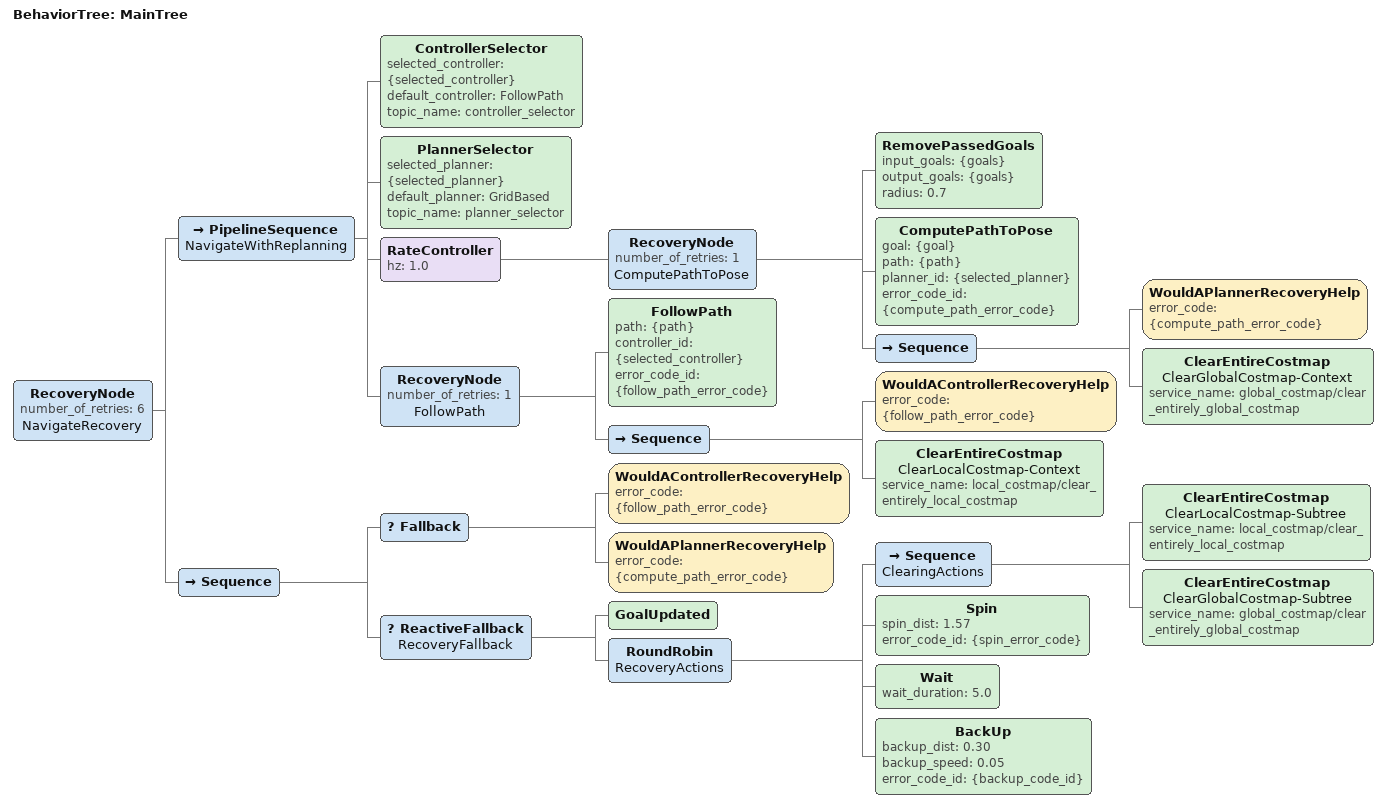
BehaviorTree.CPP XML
<!-- 以下を参考にnav2のプラグインを作成-->
<!-- https://navigation.ros.org/configuration/packages/configuring-bt-xml.html -->

<root main_tree_to_execute="MainTree">
    <BehaviorTree ID="MainTree">
      <!-- recover nodeは１つ目の子が失敗したときに２つ目を実行する -->
      <RecoveryNode number_of_retries="6" name="NavigateRecovery">
        <PipelineSequence name="NavigateWithReplanning">
          <!-- コントローラーを選択 -->
          <ControllerSelector selected_controller="{selected_controller}" default_controller="FollowPath" topic_name="controller_selector"/>
          <!-- プランナーを選択　-->
          <PlannerSelector selected_planner="{selected_planner}" default_planner="GridBased" topic_name="planner_selector"/>
          <!-- 多くの無駄なリクエストで計画サーバーをフラッディングするのを防ぐ -->
          <RateController hz="1.0">
            <RecoveryNode number_of_retries="1" name="ComputePathToPose">
              <RemovePassedGoals input_goals="{goals}" output_goals="{goals}" radius="0.7"/>
              <!-- パスの計算 -->
              <ComputePathToPose goal="{goal}" path="{path}" planner_id="{selected_planner}" error_code_id="{compute_path_error_code}"/>
              <!-- ComputePathThroughPosesノードを使うと、中間の通過点(poses)も指定できます。 -->

              <!-- smoother使うならこれに書き換え-->

              <Sequence>
                <WouldAPlannerRecoveryHelp error_code="{compute_path_error_code}"/>
                <!--　ローカルコストマップとグローバルコストマップの両方をクリア -->
                <ClearEntireCostmap name="ClearGlobalCostmap-Context" service_name="global_costmap/clear_entirely_global_costmap"/>
              </Sequence>

            </RecoveryNode>
          </RateController>

          <RecoveryNode number_of_retries="1" name="FollowPath">
            <FollowPath path="{path}" controller_id="{selected_controller}" error_code_id="{follow_path_error_code}"/>
            <!-- PathLongerOnApproach path="{path}" prox_len="3.0" length_factor="2.0"　-->
            <Sequence>
              <WouldAControllerRecoveryHelp error_code="{follow_path_error_code}"/>
              <ClearEntireCostmap name="ClearLocalCostmap-Context" service_name="local_costmap/clear_entirely_local_costmap"/>
            </Sequence>
          </RecoveryNode>
        </PipelineSequence>

        <Sequence>
          <Fallback>
            <WouldAControllerRecoveryHelp error_code="{follow_path_error_code}"/>
            <WouldAPlannerRecoveryHelp error_code="{compute_path_error_code}"/>
          </Fallback>
          <ReactiveFallback name="RecoveryFallback">
            <GoalUpdated/>
            <RoundRobin name="RecoveryActions">
              <!-- 順に実行 -->
              <Sequence name="ClearingActions">
                <!-- コストマップクリア-->
                <ClearEntireCostmap name="ClearLocalCostmap-Subtree" service_name="local_costmap/clear_entirely_local_costmap"/>
                <ClearEntireCostmap name="ClearGlobalCostmap-Subtree" service_name="global_costmap/clear_entirely_global_costmap"/>
              </Sequence>
              <!-- 回転 -->
              <Spin spin_dist="1.57" error_code_id="{spin_error_code}"/>
              <!-- 回転 -->
              <Wait wait_duration="5.0"/>
              <!-- 後退 -->
              <BackUp backup_dist="0.30" backup_speed="0.05" error_code_id="{backup_code_id}"/>
            </RoundRobin>
          </ReactiveFallback>
        </Sequence>

      </RecoveryNode>
    </BehaviorTree>
  </root>
